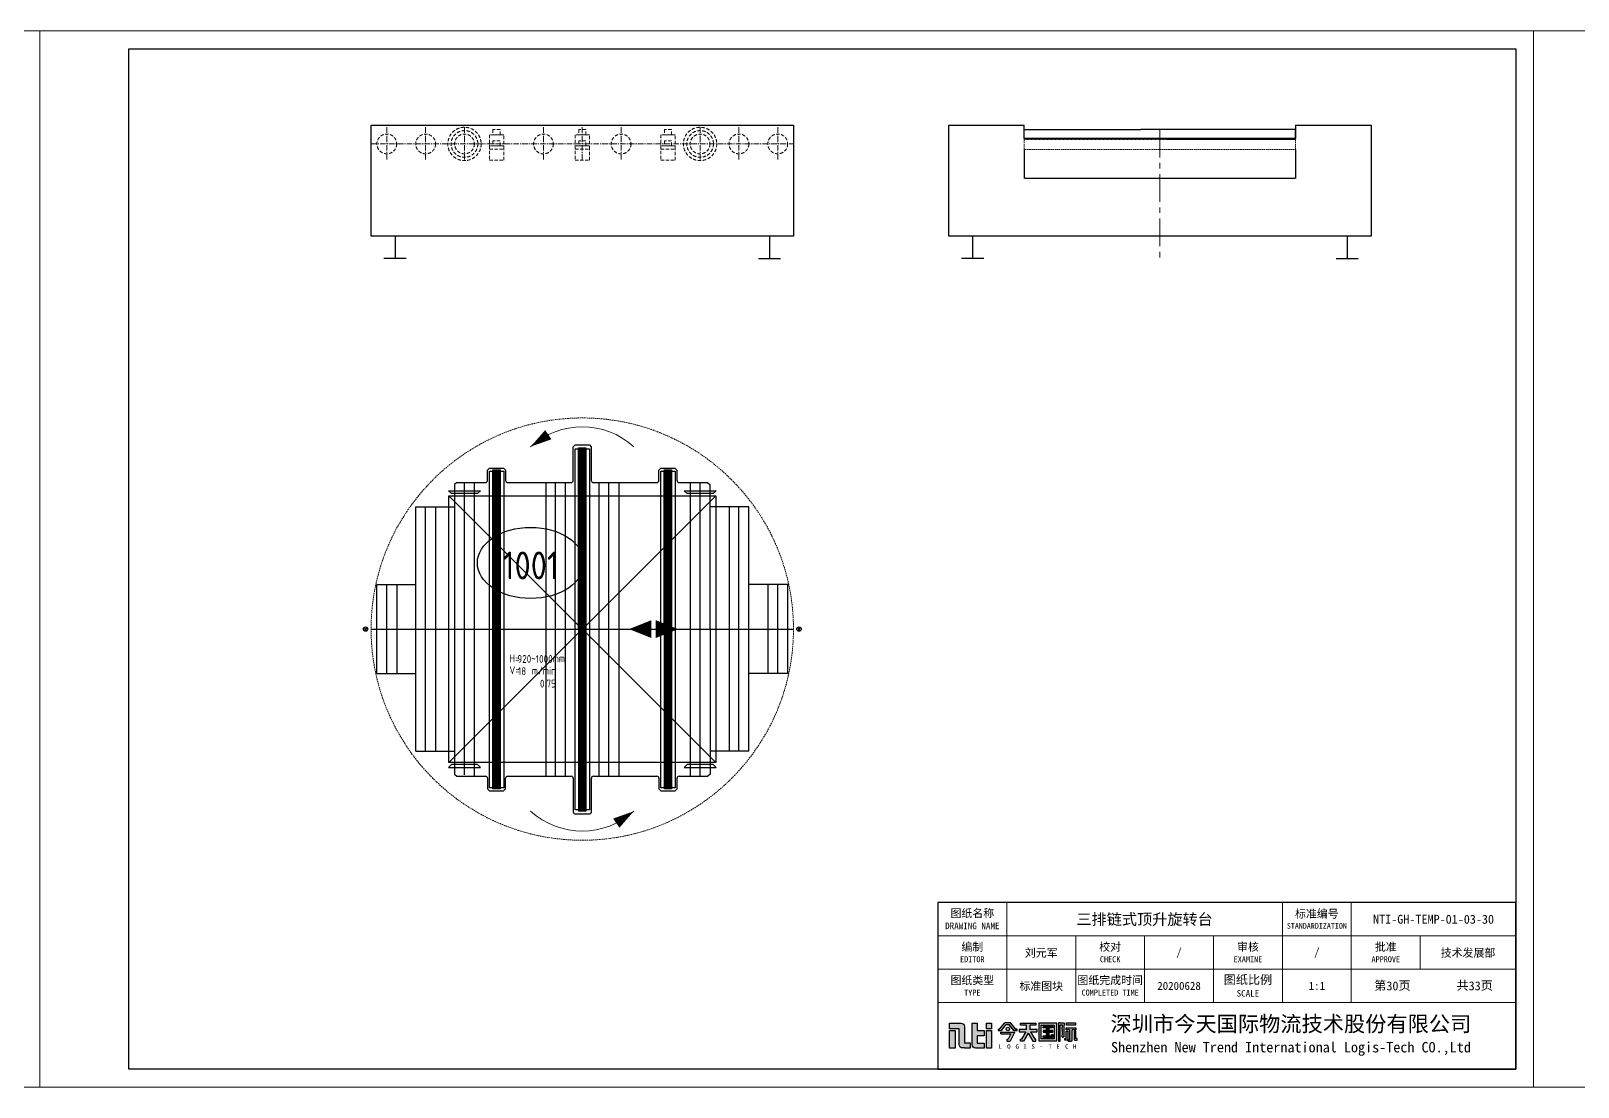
# Model space of a CAD drawing. Header units: millimetres. Extents: x 13310 to 204601, y -25828 to 2684.
# Drawn here: x 184401 to 191361, y -16324 to -11572 of the extents above; entities that cross this region are included whole.
import ezdxf
from ezdxf.enums import TextEntityAlignment as Align

# ---------------------------------------------------------------- set-up
doc = ezdxf.new("R2010")
doc.units = ezdxf.units.MM
for name, pattern in [('CENTER', [2, 1.25, -0.25, 0.25, -0.25]), ('DASHED', [0.75, 0.5, -0.25]), ('DASHED2', [9.525, 6.35, -3.175])]:
    doc.linetypes.add(name, pattern=pattern)
for name, color, linetype, lineweight in [('NTI-中心线层', 1, 'CENTER', 5), ('NTI-标注层', 3, 'Continuous', 9), ('NTI-细实线', 7, 'Continuous', 9), ('NTI-虚线层', 5, 'DASHED2', 9)]:
    doc.layers.add(name, color=color, linetype=linetype, lineweight=lineweight)
for name, color, linetype in [('NTI-功率', 6, 'Continuous'), ('NTI-电气控制', 1, 'Continuous'), ('NTI-粗实线', 7, 'Continuous'), ('NTI-编号层', 6, 'Continuous')]:
    doc.layers.add(name, color=color, linetype=linetype)
doc.layers.add('NTI-输送设备', color=7, linetype='Continuous', plot=False)
doc.styles.add('NTI标准图块应用文字样式', font='gbenor.shx', dxfattribs={"height": 3.5})
doc.styles.get("Standard").update_dxf_attribs({"font": 'gbenor.shx'})
doc.styles.add('标题栏', font='')
doc.styles.get('标题栏').set_extended_font_data('SimSun')
doc.dimstyles.new('ISO-25', dxfattribs={"dimtxt": 2.5, "dimasz": 2.5, "dimexe": 1.25, "dimexo": 0.625, "dimtad": 1, "dimtxsty": 'Standard', "dimcen": 2.5, "dimadec": 0, "dimazin": 0, "dimtfac": 1, "dimtmove": 0, "dimatfit": 3, "dimfxl": 1, "dimarcsym": 0})

# ---------------------------------------------------------------- blocks, each defined once
blk = doc.blocks.new('*U243')
for p, q in [((-842.4, 0), (-842.4, -100)), ((842.4, 0), (842.4, -100)), ((-792.4, -100), (-892.4, -100)), ((792.4, -100), (892.4, -100))]:
    blk.add_line(p, q)
blk.add_lwpolyline([(-950, 500), (950, 500), (950, 0), (-950, 0)], close=True)
at = {"layer": 'NTI-中心线层', "color": 1, "ltscale": 20}
for p, q in [((-879.4, 490.5), (-879.4, 340.5)), ((-704.7, 490.3), (-704.7, 340.3)), ((-530, 490.3), (-530, 340.3)), ((-174.7, 490.1), (-174.7, 340.1)), ((0, 490.1), (0, 340.1)), ((174.7, 490.1), (174.7, 340.1)), ((530, 490.3), (530, 340.3)), ((704.7, 490.3), (704.7, 340.3)), ((879.4, 490.5), (879.4, 340.5)), ((-950, 415.1), (950, 415.1))]:
    blk.add_line(p, q, dxfattribs=at)
at = {"layer": 'NTI-编号层', "linetype": 'DASHED', "lineweight": 9, "ltscale": 30}
for points in [[(-401.8, 406.2), (-369.2, 406.2), (-369.2, 429.6), (-401.8, 429.6)], [(-16.3, 406.2), (16.3, 406.2), (16.3, 429.6), (-16.3, 429.6)], [(369.2, 406.2), (401.8, 406.2), (401.8, 429.6), (369.2, 429.6)], [(-417.6, 341.9), (-353.4, 341.9), (-353.4, 406.2), (-417.6, 406.2)], [(-32.1, 341.9), (32.1, 341.9), (32.1, 406.2), (-32.1, 406.2)], [(353.4, 341.9), (417.6, 341.9), (417.6, 406.2), (353.4, 406.2)]]:
    blk.add_lwpolyline(points, close=True, dxfattribs=at)
at = {"layer": 'NTI-输送设备', "linetype": 'DASHED', "lineweight": 9, "ltscale": 30}
for points in [[(-417.6, 391.9), (-353.4, 391.9), (-353.4, 456.2), (-417.6, 456.2)], [(-401.8, 456.2), (-369.2, 456.2), (-369.2, 479.6), (-401.8, 479.6)], [(-32.1, 391.9), (32.1, 391.9), (32.1, 456.2), (-32.1, 456.2)], [(-16.3, 456.2), (16.3, 456.2), (16.3, 479.6), (-16.3, 479.6)], [(353.4, 391.9), (417.6, 391.9), (417.6, 456.2), (353.4, 456.2)], [(369.2, 456.2), (401.8, 456.2), (401.8, 479.6), (369.2, 479.6)]]:
    blk.add_lwpolyline(points, close=True, dxfattribs=at)
for centre, radius in [((-530, 415.3), 75), ((530, 415.3), 75), ((-879.4, 415.5), 44.5), ((-704.7, 415.3), 44.5), ((-530, 415.3), 60), ((-530, 415.3), 44.5), ((-174.7, 415.1), 44.5), ((174.7, 415.1), 44.5), ((530, 415.3), 60), ((530, 415.3), 44.5), ((704.7, 415.3), 44.5), ((879.4, 415.5), 44.5)]:
    blk.add_circle(centre, radius, dxfattribs=at)
blk = doc.blocks.new('*D242')
at = {"color": 0, "lineweight": -2, "transparency": 16777216}
for p, q in [((-610, 490.4), (-610, 359.4)), ((610, 490.4), (610, 359.4)), ((-607.5, 360.7), (607.5, 360.7))]:
    blk.add_line(p, q, dxfattribs=at)
at = {"color": 0, "transparency": 16777216}
for points in [[(-607.5, 361.1), (-607.5, 360.3), (-610, 360.7)], [(607.5, 361.1), (607.5, 360.3), (610, 360.7)]]:
    blk.add_solid(points, dxfattribs=at)
at = {"layer": 'Defpoints', "color": 0, "transparency": 16777216}
for p in [(-610, 491), (610, 491), (610, 360.7)]:
    blk.add_point(p, dxfattribs=at)
at = {"color": 0, "transparency": 16777216, "insert": (0, 362.6), "char_height": 2.5, "attachment_point": 5}
blk.add_mtext('1220', dxfattribs=at)
blk = doc.blocks.new('图块标准图框标题栏')
h = blk.add_hatch(color=256)
h.dxf.hatch_style = 1
h.paths.add_polyline_path([(-113.64, 10.45), (-114.96, 10.45), (-116.14, 9.05), (-116.4, 9.05), (-116.4, 8.75), (-115.7, 8.75), (-114.6, 10.05), (-114, 10.05), (-112.9, 8.75), (-112.2, 8.75), (-112.2, 9.05), (-112.45, 9.05)])
h.paths.add_polyline_path([(-113.88, 9.05, 1), (-114.66, 9.05, 1)])
h.paths.add_polyline_path([(-112.8, 8.25), (-112.8, 8.35), (-115.8, 8.35), (-115.8, 7.95), (-113.6, 7.95), (-114.2, 6.75), (-114.4, 6.75), (-114.4, 6.35), (-113.75, 6.35)])
h.paths.add_polyline_path([(-107.63, 8.95), (-109.33, 8.95), (-109.33, 9.95), (-107.93, 9.95), (-107.93, 10.35), (-111.43, 10.35), (-111.43, 9.95), (-110.03, 9.95), (-110.03, 8.95), (-111.73, 8.95), (-111.73, 8.45), (-110.19, 8.45), (-111.19, 6.75), (-111.43, 6.75), (-111.43, 6.35), (-110.73, 6.35), (-109.68, 8.14), (-108.63, 6.35), (-107.93, 6.35), (-107.93, 6.75), (-108.16, 6.75), (-109.16, 8.45), (-107.63, 8.45)])
h.paths.add_polyline_path([(-103.33, 10.45), (-107.23, 10.45), (-107.23, 6.35), (-103.33, 6.35)])
h.paths.add_polyline_path([(-106.73, 9.95), (-103.83, 9.95), (-103.83, 6.85), (-106.73, 6.85)], flags=16)
h.paths.add_polyline_path([(-106.33, 8.75), (-105.53, 8.75), (-105.53, 9.35), (-106.33, 9.35), (-106.33, 9.65), (-104.13, 9.65), (-104.13, 9.35), (-105.03, 9.35), (-105.03, 8.75), (-104.13, 8.75), (-104.13, 8.35), (-105.03, 8.35), (-105.03, 7.55), (-104.43, 7.55), (-104.43, 7.85), (-104.13, 7.85), (-104.13, 7.55), (-104.13, 7.15), (-106.33, 7.15), (-106.33, 7.55), (-105.53, 7.55), (-105.53, 8.35), (-106.33, 8.35)], flags=0)
h.paths.add_polyline_path([(-101.57, 8.95), (-101.67, 9.05), (-101.67, 9.15), (-101.57, 9.25), (-101.57, 9.95), (-101.57, 10.45), (-102.47, 10.45), (-102.87, 10.45), (-102.87, 6.35), (-102.47, 6.35), (-102.47, 9.95), (-101.97, 9.95), (-101.97, 9.45), (-102.07, 9.45), (-102.07, 8.75), (-101.97, 8.65), (-101.97, 7.85), (-102.07, 7.75), (-102.07, 7.25), (-101.97, 7.25), (-101.82, 7.25, 0.414214), (-101.57, 7.5)])
h.paths.add_polyline_path([(-98.97, 9.35), (-101.17, 9.35), (-101.17, 8.85), (-100.37, 8.85), (-100.37, 6.65), (-100.67, 6.65), (-100.67, 6.35), (-100.37, 6.35), (-100.07, 6.35), (-100.02, 6.35, 0.414214), (-99.77, 6.6), (-99.77, 8.85), (-98.97, 8.85)])
h.paths.add_polyline_path([(-99.07, 10.45), (-101.07, 10.45), (-101.07, 9.95), (-99.07, 9.95)])
h.paths.add_polyline_path([(-100.77, 8.55), (-101.17, 8.55), (-101.17, 6.95), (-101.47, 6.95), (-101.47, 6.55), (-101.17, 6.55), (-101.02, 6.55, 0.414214), (-100.77, 6.8)])
h.paths.add_polyline_path([(-98.97, 8.55), (-99.37, 8.55), (-99.37, 6.8, 0.414214), (-99.12, 6.55), (-98.97, 6.55), (-98.67, 6.55), (-98.67, 6.95), (-98.97, 6.95)])
h = blk.add_hatch(color=1)
h.dxf.hatch_style = 1
h.paths.add_polyline_path([(-126.08, 8.76), (-127.42, 8.76), (-127.42, 4.73), (-126.08, 4.73)])
h.paths.add_polyline_path([(-124, 9.62, 0.414214), (-124.75, 10.37), (-125.22, 10.37), (-127.41, 10.37), (-127.41, 9.11), (-125.22, 9.11), (-125.22, 5.54, 0.414214), (-124.47, 4.79), (-124, 4.79), (-122.69, 4.79), (-122.69, 5.9), (-124, 5.9)])
h.paths.add_polyline_path([(-121.17, 8.75), (-121.17, 10.37), (-122.3, 10.37), (-122.3, 5.5, 0.414214), (-121.55, 4.75), (-121.17, 4.75), (-119.6, 4.75), (-119.6, 5.89), (-121.17, 5.89), (-121.17, 7.51), (-119.6, 7.51), (-119.6, 8.75)])
h.paths.add_polyline_path([(-117.97, 8.75), (-119.09, 8.75), (-119.09, 4.75), (-117.97, 4.75)])
h.paths.add_polyline_path([(-117.97, 10.37), (-119.09, 10.37), (-119.09, 9.13), (-117.97, 9.13)])
h = blk.add_hatch(color=256)
h.dxf.hatch_style = 1
h.paths.add_polyline_path([(-105.03, 8.75), (-105.03, 9.35), (-104.13, 9.35), (-104.13, 9.65), (-106.33, 9.65), (-106.33, 9.35), (-105.53, 9.35), (-105.53, 8.75), (-106.33, 8.75), (-106.33, 8.35), (-105.53, 8.35), (-105.53, 7.55), (-106.33, 7.55), (-106.33, 7.15), (-104.13, 7.15), (-104.13, 7.55), (-104.13, 7.85), (-104.43, 7.85), (-104.43, 7.55), (-105.03, 7.55), (-105.03, 8.35), (-104.13, 8.35), (-104.13, 8.75)])
for p, q in [((-116.14, 9.05), (-114.96, 10.45)), ((-113.64, 10.45), (-114.96, 10.45)), ((-112.45, 9.05), (-113.64, 10.45)), ((-116.4, 9.05), (-116.4, 8.75)), ((-116.4, 9.05), (-116.14, 9.05)), ((-116.4, 8.75), (-115.7, 8.75)), ((-115.8, 7.95), (-113.6, 7.95)), ((-115.7, 8.75), (-114.6, 10.05)), ((-114.6, 10.05), (-114, 10.05)), ((-114.6, 10.05), (-114, 10.05)), ((-113.6, 7.95), (-114.2, 6.75)), ((-114, 10.05), (-112.9, 8.75)), ((-112.9, 8.75), (-114, 10.05)), ((-112.8, 8.25), (-113.75, 6.35)), ((-112.9, 8.75), (-112.2, 8.75)), ((-112.2, 8.75), (-112.9, 8.75)), ((-112.2, 9.05), (-112.45, 9.05)), ((-112.2, 8.75), (-112.2, 9.05)), ((-110.19, 8.45), (-111.19, 6.75)), ((-109.68, 8.14), (-110.73, 6.35)), ((-109.68, 8.14), (-108.63, 6.35)), ((-109.16, 8.45), (-108.16, 6.75)), ((-102.07, 7.25), (-101.97, 7.25)), ((-101.57, 9.25), (-101.67, 9.15)), ((-101.67, 9.15), (-101.67, 9.05)), ((-101.57, 8.95), (-101.67, 9.05)), ((-114.4, 6.35), (-114.4, 6.75)), ((-114.4, 6.75), (-114.2, 6.75)), ((-111.43, 6.75), (-111.19, 6.75)), ((-111.43, 6.35), (-111.43, 6.75)), ((-110.73, 6.35), (-111.43, 6.35)), ((-108.63, 6.35), (-107.93, 6.35)), ((-107.93, 6.75), (-108.16, 6.75)), ((-107.93, 6.35), (-107.93, 6.75))]:
    blk.add_line(p, q)
at = {"color": 7, "linetype": 'Continuous'}
for p, q in [((-115.8, 7.95), (-115.8, 8.35)), ((-115.8, 8.35), (-112.8, 8.35)), ((-112.8, 8.35), (-112.8, 8.25)), ((-99.77, 6.6), (-99.77, 8.65))]:
    blk.add_line(p, q, dxfattribs=at)
for points in [[(-107.23, 10.45), (-103.33, 10.45), (-103.33, 6.35), (-107.23, 6.35)], [(-101.07, 10.45), (-99.07, 10.45), (-99.07, 9.95), (-101.07, 9.95)], [(-106.73, 9.95), (-103.83, 9.95), (-103.83, 6.85), (-106.73, 6.85)]]:
    blk.add_lwpolyline(points, close=True)
for points in [[(-102.47, 10.45), (-102.87, 10.45), (-102.87, 6.35), (-102.47, 6.35), (-102.47, 9.95)], [(-102.47, 10.45), (-101.57, 10.45), (-101.57, 9.95)], [(-110.03, 8.95), (-111.73, 8.95), (-111.73, 8.45), (-110.19, 8.45)], [(-110.03, 9.95), (-111.43, 9.95), (-111.43, 10.35), (-107.93, 10.35), (-107.93, 9.95), (-109.33, 9.95)], [(-110.03, 8.95), (-110.03, 9.95)], [(-109.33, 9.95), (-109.33, 8.95)], [(-109.16, 8.45), (-107.63, 8.45), (-107.63, 8.95), (-109.33, 8.95)], [(-105.53, 9.35), (-106.33, 9.35), (-106.33, 9.65), (-104.13, 9.65), (-104.13, 9.35), (-105.03, 9.35)], [(-105.53, 8.75), (-106.33, 8.75), (-106.33, 8.35), (-105.53, 8.35)], [(-104.13, 7.55), (-104.13, 7.15), (-106.33, 7.15), (-106.33, 7.55), (-105.53, 7.55)], [(-105.53, 8.75), (-105.53, 9.35)], [(-105.53, 7.55), (-105.53, 8.35)], [(-105.03, 9.35), (-105.03, 8.75)], [(-105.03, 8.35), (-104.13, 8.35), (-104.13, 8.75), (-105.03, 8.75)], [(-105.03, 8.35), (-105.03, 7.55)], [(-105.03, 7.55), (-104.43, 7.55)], [(-104.43, 7.55), (-104.43, 7.85), (-104.13, 7.85), (-104.13, 7.55)], [(-101.97, 9.95), (-102.47, 9.95)], [(-101.57, 9.25), (-101.57, 9.95)], [(-100.37, 8.85), (-101.17, 8.85), (-101.17, 9.35), (-98.97, 9.35), (-98.97, 8.85), (-99.77, 8.85)], [(-100.37, 8.85), (-100.37, 6.65)], [(-101.17, 6.55), (-101.47, 6.55), (-101.47, 6.95), (-101.17, 6.95)], [(-100.37, 6.35), (-100.67, 6.35), (-100.67, 6.65), (-100.37, 6.65)], [(-98.97, 6.55), (-98.67, 6.55), (-98.67, 6.95), (-98.97, 6.95)]]:
    blk.add_lwpolyline(points)
at = {"color": 1}
for points in [[(-127.42, 8.76), (-126.08, 8.76), (-126.08, 4.73), (-127.42, 4.73)], [(-119.09, 10.37), (-117.97, 10.37), (-117.97, 9.13), (-119.09, 9.13)], [(-119.09, 8.75), (-117.97, 8.75), (-117.97, 4.75), (-119.09, 4.75)]]:
    blk.add_lwpolyline(points, close=True, dxfattribs=at)
for points in [[(-125.22, 9.11), (-127.41, 9.11), (-127.41, 10.37), (-125.22, 10.37)], [(-121.17, 8.75), (-119.6, 8.75), (-119.6, 7.51), (-121.17, 7.51)], [(-121.17, 7.51), (-121.17, 5.89)], [(-124, 4.79), (-122.69, 4.79), (-122.69, 5.9), (-124, 5.9)], [(-121.17, 5.89), (-119.6, 5.89), (-119.6, 4.75), (-121.17, 4.75)]]:
    blk.add_lwpolyline(points, dxfattribs=at)
for points in [[(-125.22, 10.37), (-124.75, 10.37, -0.414214), (-124, 9.62), (-124, 5.9)], [(-124, 4.79), (-124.47, 4.79, -0.414214), (-125.22, 5.54), (-125.22, 9.11)], [(-121.17, 4.75), (-121.55, 4.75, -0.414214), (-122.3, 5.5), (-122.3, 10.37), (-121.17, 10.37), (-121.17, 8.75)]]:
    blk.add_lwpolyline(points, format="xyb", dxfattribs=at)
at = {"color": 7, "linetype": 'Continuous'}
for points in [[(-104.13, 9.55), (-104.13, 9.65), (-106.33, 9.65)], [(-102.07, 7.25), (-102.07, 7.75), (-101.97, 7.85), (-101.97, 8.65), (-102.07, 8.75), (-102.07, 9.45), (-101.97, 9.45), (-101.97, 9.95)], [(-114.4, 6.35), (-113.75, 6.35)], [(-100.67, 6.35), (-100.67, 6.55)], [(-100.67, 6.35), (-100.07, 6.35)], [(-100.02, 6.35), (-100.07, 6.35)]]:
    blk.add_lwpolyline(points, dxfattribs=at)
for points in [[(-101.97, 7.25), (-101.82, 7.25, 0.414214), (-101.57, 7.5), (-101.57, 8.95)], [(-101.17, 6.95), (-101.17, 8.55), (-100.77, 8.55), (-100.77, 6.8, -0.414214), (-101.02, 6.55), (-101.17, 6.55)], [(-100.37, 6.35), (-100.02, 6.35, 0.414214), (-99.77, 6.6), (-99.77, 8.85)], [(-98.97, 6.95), (-98.97, 8.55), (-99.37, 8.55), (-99.37, 6.8, 0.414214), (-99.12, 6.55), (-98.97, 6.55)]]:
    blk.add_lwpolyline(points, format="xyb")
blk.add_circle((-114.27, 9.05), 0.388, dxfattribs=at)
at = {"layer": 'NTI-粗实线'}
blk.add_lwpolyline([(-130, 0), (0, 0), (0, 37.5), (-130, 37.5)], close=True, dxfattribs=at)
at = {"layer": 'NTI-细实线'}
for p, q in [((-114.5, 37.5), (-114.5, 15)), ((-52.5, 22.5), (-52.5, 37.5)), ((-37, 22.5), (-37, 37.5)), ((0, 30), (-130, 30)), ((-99, 30), (-99, 15)), ((-83.5, 30), (-83.5, 15)), ((-68, 30), (-68, 15)), ((-21.5, 30), (-21.5, 22.5)), ((0, 22.5), (-130, 22.5)), ((-52.5, 22.5), (-52.5, 15)), ((-37, 22.5), (-37, 15)), ((0, 15), (-130, 15))]:
    blk.add_line(p, q, dxfattribs=at)
at = {"style": '标题栏'}
blk.add_attdef('图纸名称', text='', height=2.5, dxfattribs=at).set_placement((-83.5, 33.75), align=Align.MIDDLE_CENTER)
for tag, height, p in [('标准编号', 2, (-18.5, 33.75)), ('编制人员', 1.8, (-106.75, 26.25)), ('校对人员', 1.8, (-75.75, 26.25)), ('审核人员', 1.8, (-44.75, 26.25)), ('批准', 1.8, (-10.75, 26.25)), ('图纸类型', 1.8, (-106.75, 18.75)), ('图纸完成时间', 1.8, (-75.75, 18.75)), ('图纸比例', 1.8, (-44.75, 18.75)), ('N', 2, (-27.75, 18.75)), ('N', 2, (-9.25, 18.75))]:
    blk.add_attdef(tag, text='', height=height, dxfattribs=at).set_placement(p, align=Align.MIDDLE)
at = {"layer": 'NTI-细实线', "color": 7, "style": '标题栏'}
for s, p in [('L', (-116.36, 4.64)), ('O', (-114.42, 4.64)), ('G', (-112.54, 4.64)), ('I', (-110.82, 4.64)), ('S', (-108.97, 4.64)), ('-', (-107.13, 4.64)), ('T', (-105.13, 4.64)), ('E', (-103.36, 4.64)), ('C', (-101.38, 4.64)), ('H', (-99.62, 4.64))]:
    blk.add_text(s, height=1, dxfattribs=at).set_placement(p)
at = {"layer": 'NTI-细实线', "attachment_point": 5, "style": '标题栏'}
for s, insert, char_height, width in [('图纸名称\\P{\\H0.83333x;DRAWING NAME}', (-122.25, 33.75), 1.8, 15.1979), ('标准编号\\P{\\H0.7x;STANDARDIZATION}', (-44.75, 33.75), 1.8, 15.1979), ('编制\\P{\\H0.75x;EDITOR}', (-122.25, 26.25), 1.8, 14.4665), ('校对\\P{\\H0.75x;CHECK}', (-91.25, 26.25), 1.8, 14.4665), ('审核\\P{\\H0.75x;EXAMINE}', (-60.25, 26.25), 1.8, 14.4665), ('批准\\P{\\H0.75x;APPROVE}', (-29.25, 26.25), 1.8, 14.4665), ('图纸类型\\P{\\H0.75x;TYPE}', (-122.25, 18.75), 1.8, 14.4665), ('图纸完成时间\\P{\\H0.75x;COMPLETED TIME}', (-91.25, 18.75), 1.8, 17.2878), ('图纸比例\\P{\\H0.75x;SCALE}', (-60.25, 18.75), 2, 14.4665), ('第  页', (-27.75, 18.75), 2, 24.25), ('共  页', (-9.25, 18.75), 2, 24.25), ('深圳市今天国际物流技术股份有限公司\\P{\\H0.66667x;Shenzhen New Trend International Logis-Tech CO.,Ltd}', (-50.58, 7.5), 3.5, 116.0664)]:
    blk.add_mtext(s, dxfattribs=dict(at, insert=insert, char_height=char_height, width=width))
blk = doc.blocks.new('NTI-物流方向示意')
at = {"layer": 'NTI-标注层'}
blk.add_lwpolyline([(0, 0, 0, 80, 0), (-100, 0, 50, 50, 0)], format="xyseb", dxfattribs=at)
blk = doc.blocks.new('*U375')
at = {"layer": 'NTI-标注层'}
for points in [[(-232.4, 820.6, 0, 50, 0), (-152.8, 874.8, 50, 50, 0)], [(232.6, -819.1, 0, 50, 0), (153, -873.3, 50, 50, 0)]]:
    blk.add_lwpolyline(points, format="xyseb", dxfattribs=at)
for centre, start, end in [((0.1, 564.4), 47.76261, 132.23739), ((0.1, -562.9), 227.76261, 312.23739)]:
    blk.add_arc(centre, 345.9, start, end, dxfattribs=at)
at = {"layer": 'NTI-编号层', "ltscale": 10}
blk.add_ellipse((-231.9, 297.7), major_axis=(240, 0), ratio=0.666667, dxfattribs=at)
at = {"layer": 'NTI-虚线层'}
blk.add_circle((0, 0), 950, dxfattribs=at)
at = {"layer": 'NTI-输送设备'}
for p, q in [((-40.8, 820), (-32.2, 829.1)), ((-40.8, 668.4), (-40.8, 820)), ((-32.2, 829.1), (32, 829.1)), ((32, 829.1), (40.6, 820)), ((40.6, 820), (40.6, 668.4)), ((-426.3, 715.5), (-417.3, 724.5)), ((-426.3, 668.4), (-426.3, 715.5)), ((-417.3, 724.5), (-353.9, 724.5)), ((-353.9, 724.5), (-344.9, 715.5)), ((-344.9, 715.5), (-344.9, 668.4)), ((344.7, 715.5), (353.7, 724.5)), ((344.7, 668.4), (344.7, 715.5)), ((353.7, 724.5), (417.1, 724.5)), ((417.1, 724.5), (426.1, 715.5)), ((426.1, 715.5), (426.1, 668.4)), ((-564.1, 659.4), (-574.6, 650.5)), ((-574.6, 650.5), (-574.4, -653.1)), ((-564.1, 659.4), (-435.3, 659.4)), ((-335.8, 659.4), (-49.8, 659.4)), ((49.7, 659.4), (335.7, 659.4)), ((435.2, 659.4), (563.9, 659.4)), ((563.9, 659.4), (574.4, 650.5)), ((574.4, 650.5), (574.6, -653.1)), ((-601.6, 622.8), (-588.8, 610)), ((-458.2, 622.8), (-471, 610)), ((458.4, 622.8), (471.2, 610)), ((601.8, 622.8), (589, 610)), ((-749.1, 550), (-574.4, 550)), ((749.3, 550), (574.6, 550)), ((-923.8, 200), (-749.1, 200)), ((924, 200), (749.3, 200)), ((-923.8, -200), (-749.1, -200)), ((924, -200), (749.3, -200)), ((-749.1, -550), (-574.4, -550)), ((749.3, -550), (574.6, -550)), ((-601.6, -622.8), (-588.8, -610)), ((-458.2, -622.8), (-471, -610)), ((458.4, -622.8), (471.2, -610)), ((601.8, -622.8), (589, -610)), ((-574.4, -653.1), (-563.9, -662)), ((-563.9, -662), (-435.2, -662)), ((-426.1, -671), (-426.1, -718.1)), ((-344.7, -718.1), (-344.7, -671)), ((-335.7, -662), (-49.7, -662)), ((-40.6, -671), (-40.6, -822.6)), ((40.8, -822.6), (40.8, -671)), ((49.8, -662), (335.8, -662)), ((344.9, -671), (344.9, -718.1)), ((426.3, -718.1), (426.3, -671)), ((435.3, -662), (564.1, -662)), ((574.6, -653.1), (564.1, -662)), ((-426.1, -718.1), (-417.1, -727.1)), ((-417.1, -727.1), (-353.7, -727.1)), ((-353.7, -727.1), (-344.7, -718.1)), ((344.9, -718.1), (353.9, -727.1)), ((353.9, -727.1), (417.3, -727.1)), ((417.3, -727.1), (426.3, -718.1)), ((-32, -831.7), (32.2, -831.7))]:
    blk.add_line(p, q, dxfattribs=at)
at = {"layer": 'NTI-输送设备', "color": 1}
for p, q in [((-529.9, -656), (-529.9, 659.4)), ((-120.1, -662), (-120.1, 659.4)), ((119.9, -662), (119.9, 659.4)), ((530.1, -662), (530.1, 659.4)), ((-704.6, -550), (-704.6, 550)), ((704.8, -550), (704.8, 550)), ((-879.3, -200), (-879.3, 200)), ((879.5, -200), (879.5, 200)), ((-949.9, 0), (950.1, 0))]:
    blk.add_line(p, q, dxfattribs=at)
at = {"layer": 'NTI-输送设备', "color": 3}
for p, q in [((-599.9, 600), (600.1, -600)), ((600.1, 600), (-599.9, -600))]:
    blk.add_line(p, q, dxfattribs=at)
at = {"layer": 'NTI-输送设备', "color": 5}
for p, q in [((-967.8, -7.1), (-982, 7.1)), ((-967.8, 7.1), (-982, -7.1)), ((968, -7.1), (982.2, 7.1)), ((968, 7.1), (982.2, -7.1))]:
    blk.add_line(p, q, dxfattribs=at)
at = {"layer": 'NTI-输送设备'}
for points in [[(-16.2, -813.6), (-32, -813.6), (-32.2, 811), (-16.4, 811)], [(16.2, 811), (32, 811), (32.2, -813.6), (16.4, -813.6)], [(-401.7, -713.6), (-417.5, -713.6), (-417.7, 711), (-401.9, 711)], [(-369.3, 711), (-353.5, 711), (-353.3, -713.6), (-369.1, -713.6)], [(369.3, -713.6), (353.5, -713.6), (353.3, 711), (369.1, 711)], [(401.7, 711), (417.5, 711), (417.7, -713.6), (401.9, -713.6)], [(-485.4, -662), (-485.4, 659.4)], [(-164.6, 659.4), (-164.6, -662)], [(-75.6, -662), (-75.6, 659.4)], [(75.4, -662), (75.4, 659.4)], [(164.4, 659.4), (164.4, -662)], [(485.6, 659.4), (485.6, -662)], [(-601.6, 622.8), (-458.2, 622.8)], [(-471, 610), (-588.8, 610)], [(458.4, 622.8), (601.8, 622.8)], [(589, 610), (471.2, 610)], [(-749.1, -550), (-749.1, 550)], [(-660.1, 550), (-660.1, -550)], [(660.3, 550), (660.3, -550)], [(749.3, -550), (749.3, 550)], [(-923.8, -200), (-923.8, 200)], [(-834.8, 200), (-834.8, -200)], [(835, 200), (835, -200)], [(924, -200), (924, 200)], [(-601.6, -622.8), (-458.2, -622.8)], [(-471, -610), (-588.8, -610)], [(458.4, -622.8), (601.8, -622.8)], [(589, -610), (471.2, -610)]]:
    blk.add_lwpolyline(points, dxfattribs=at)
for points in [[(16.4, -818.5), (-16.2, -818.5), (-16.4, 815.9), (16.2, 815.9)], [(-369.1, -718.5), (-401.7, -718.5), (-401.9, 715.9), (-369.3, 715.9)], [(401.9, -718.5), (369.3, -718.5), (369.1, 715.9), (401.7, 715.9)]]:
    blk.add_lwpolyline(points, close=True, dxfattribs=at)
at = {"layer": 'NTI-输送设备', "const_width": 32}
for points in [[(-0.1, 815.9), (0.1, -818.5)], [(-385.6, 715.9), (-385.4, -718.5)], [(385.4, 715.9), (385.6, -718.5)]]:
    blk.add_lwpolyline(points, dxfattribs=at)
at = {"layer": 'NTI-输送设备', "color": 3}
blk.add_lwpolyline([(-599.9, 600), (600.1, 600), (600.1, -600), (-599.9, -600)], close=True, dxfattribs=at)
at = {"layer": 'NTI-输送设备', "color": 5}
for centre in [(-974.9, 0), (975.1, 0)]:
    blk.add_circle(centre, 10, dxfattribs=at)
at = {"layer": 'NTI-输送设备'}
for centre, radius, start, end in [((-435.3, 668.4), 9.05, 270.00002, 0.00009), ((-335.8, 668.4), 9.05, 180, 269.9998), ((-49.8, 668.4), 9.05, 270, 0.00014), ((49.7, 668.4), 9.05, 180, 269.9997), ((335.7, 668.4), 9.05, 270, 360), ((435.2, 668.4), 9.05, 180, 270), ((-435.2, -671), 9.05, 0.00002, 89.99998), ((-335.7, -671), 9.05, 90.00034, 180), ((-49.7, -671), 9.05, 0, 90), ((49.8, -671), 9.05, 90.00015, 180), ((335.8, -671), 9.05, 359.99985, 90), ((435.3, -671), 9.05, 90, 179.99999), ((-31.6, -822.6), 9.05, 179.99995, 267.13418), ((32.2, -823), 8.61, 270, 2.86758)]:
    blk.add_arc(centre, radius, start, end, dxfattribs=at)
at = {"layer": 'NTI-输送设备', "xscale": -1}
blk.add_blockref('NTI-物流方向示意', (210.8, 0), dxfattribs=at)
at = {"layer": 'NTI-输送设备'}
blk.add_blockref('NTI-物流方向示意', (430.8, 0), dxfattribs=at)
at = {"layer": 'NTI-功率', "style": 'NTI标准图块应用文字样式'}
blk.add_attdef('005电机功率(KW)', text='', height=35, dxfattribs=at).set_placement((-154.4, -245.4), align=Align.MIDDLE)
at = {"layer": 'NTI-标注层', "char_height": 35, "attachment_point": 1, "style": 'NTI标准图块应用文字样式'}
for s, insert in [('H=', (-327.9, -114)), ('mm', (-133.3, -114)), ('V=', (-327.9, -166.9)), ('m/min', (-226.9, -169.7))]:
    blk.add_mtext_dynamic_manual_height_columns(s, width=11.869, gutter_width=17.5, heights=[0], dxfattribs=dict(at, insert=insert))
at = {"layer": 'NTI-标注层', "style": 'NTI标准图块应用文字样式'}
for tag, p in [('003输送高度(mm)', (-292.3, -134.4)), ('004输送速度(m/min)', (-289.8, -189.4))]:
    blk.add_attdef(tag, text='', height=35, dxfattribs=at).set_placement(p, align=Align.MIDDLE_LEFT)
for tag, flags, p in [('旋转速度(m/min)', 1, (-154.4, -288.9)), ('012设计单位', 3, (-154.4, -429.1)), ('011备注', 1, (-154.4, -387.9))]:
    blk.add_attdef(tag, text='', height=35, dxfattribs=dict(at, flags=flags)).set_placement(p, align=Align.MIDDLE)
at = {"layer": 'NTI-标注层', "style": 'NTI标准图块应用文字样式', "flags": 1}
blk.add_attdef('005额定载荷(kg)', (-220.7, -479.6), '', height=35, dxfattribs=at)
at = {"layer": 'NTI-电气控制', "style": 'NTI标准图块应用文字样式', "flags": 3}
blk.add_attdef('007控制方式', text='', height=50, dxfattribs=at).set_placement((-203.1, -342.4), align=Align.MIDDLE)
at = {"layer": 'NTI-编号层', "style": 'NTI标准图块应用文字样式'}
blk.add_attdef('000设备编号', text='', height=125, dxfattribs=at).set_placement((-231.9, 286.2), align=Align.MIDDLE)
blk = doc.blocks.new('*U241')
for p, q in [((-842.413, 100), (-842.413, 0)), ((842.413, 100), (842.413, 0)), ((-792.413, 0), (-892.413, 0)), ((792.413, 0), (892.413, 0))]:
    blk.add_line(p, q)
for points in [[(610, 600), (950, 600), (950, 100), (-950, 100), (-950, 600), (-610, 600)], [(610, 600), (610, 540), (-610, 540), (-610, 600)]]:
    blk.add_lwpolyline(points)
at = {"layer": 'NTI-中心线层', "color": 1, "ltscale": 100}
blk.add_line((0, 580), (0, 0), dxfattribs=at)
at = {"layer": 'NTI-中心线层', "color": 1}
blk.add_line((610, 535.5), (-610, 535.5), dxfattribs=at)
at = {"layer": 'NTI-虚线层'}
for points in [[(-86, 491), (-610, 491), (-610, 540)], [(-86, 491), (610, 491), (610, 540)]]:
    blk.add_lwpolyline(points, dxfattribs=at)
at = {"layer": 'NTI-输送设备'}
for points in [[(-610, 540), (-610, 580), (-86, 580)], [(610, 540), (610, 580), (-86, 580)]]:
    blk.add_lwpolyline(points, dxfattribs=at)
dim = blk.add_linear_dim(base=(610, 360.682), p1=(-610, 491), p2=(610, 491), dimstyle='ISO-25')
dim.commit()
dim.dimension.update_dxf_attribs({"geometry": '*D242', "text_midpoint": (0, 362.557)})

msp = doc.modelspace()

# ---------------------------------------------------------------- linework, layer by layer
at = {"layer": 'NTI-粗实线'}
msp.add_lwpolyline([(184841.4, -16244.4), (184841.4, -11652.4), (191081.4, -11652.4), (191081.4, -16244.4)], close=True, dxfattribs=at)
at = {"layer": 'NTI-细实线'}
for points in [[(177721.4, -16324.4), (177721.4, -11572.4), (184441.4, -11572.4), (184441.4, -16324.4)], [(184441.4, -16324.4), (184441.4, -11572.4), (191161.4, -11572.4), (191161.4, -16324.4)], [(191161.4, -16324.4), (191161.4, -11572.4), (197881.4, -11572.4), (197881.4, -16324.4)]]:
    msp.add_lwpolyline(points, close=True, dxfattribs=at)

# ---------------------------------------------------------------- block references
ref = msp.add_blockref('图块标准图框标题栏', (191081.4, -16244.4), dxfattribs=dict(xscale=20, yscale=20, zscale=20))
ref.add_attrib('图纸名称', '三排链式顶升旋转台', dxfattribs={"height": 50, "style": '标题栏'}).set_placement((189411.4, -15569.4), align=Align.MIDDLE_CENTER)
ref.add_attrib('标准编号', 'NTI-GH-TEMP-01-03-30', dxfattribs={"height": 40, "style": '标题栏'}).set_placement((190711.4, -15569.4), align=Align.MIDDLE)
ref.add_attrib('图纸类型', '标准图块', dxfattribs={"height": 36, "style": '标题栏'}).set_placement((188946.4, -15869.4), align=Align.MIDDLE)
ref.add_attrib('图纸比例', '1:1', dxfattribs={"height": 36, "style": '标题栏'}).set_placement((190186.4, -15869.4), align=Align.MIDDLE)
ref.add_attrib('图纸完成时间', '20200628', dxfattribs={"height": 36, "style": '标题栏'}).set_placement((189566.4, -15869.4), align=Align.MIDDLE)
ref.add_attrib('编制人员', '刘元军', dxfattribs={"height": 36, "style": '标题栏'}).set_placement((188946.4, -15719.4), align=Align.MIDDLE)
ref.add_attrib('校对人员', '/', dxfattribs={"height": 36, "style": '标题栏'}).set_placement((189566.4, -15719.4), align=Align.MIDDLE)
ref.add_attrib('审核人员', '/', dxfattribs={"height": 36, "style": '标题栏'}).set_placement((190186.4, -15719.4), align=Align.MIDDLE)
ref.add_attrib('批准', '技术发展部', dxfattribs={"height": 36, "style": '标题栏'}).set_placement((190866.4, -15719.4), align=Align.MIDDLE)
ref.add_attrib('N', '33', dxfattribs={"height": 40, "style": '标题栏'}).set_placement((190896.4, -15869.4), align=Align.MIDDLE)
ref.add_attrib('N', '30', dxfattribs={"height": 40, "style": '标题栏'}).set_placement((190526.4, -15869.4), align=Align.MIDDLE)
at = {"layer": 'NTI-编号层'}
for name, p in [('*U243', (186881.8, -12496.2)), ('*U241', (189480.2, -12596.2))]:
    msp.add_blockref(name, p, dxfattribs=at)
msp.add_blockref('*U375', (186881.7, -14263.8), dxfattribs=at).add_auto_attribs({'000设备编号': '1001', '003输送高度(mm)': '920~1000', '004输送速度(m/min)': '18', '005电机功率(KW)': '0.75'})

doc.saveas('drawing.dxf')
